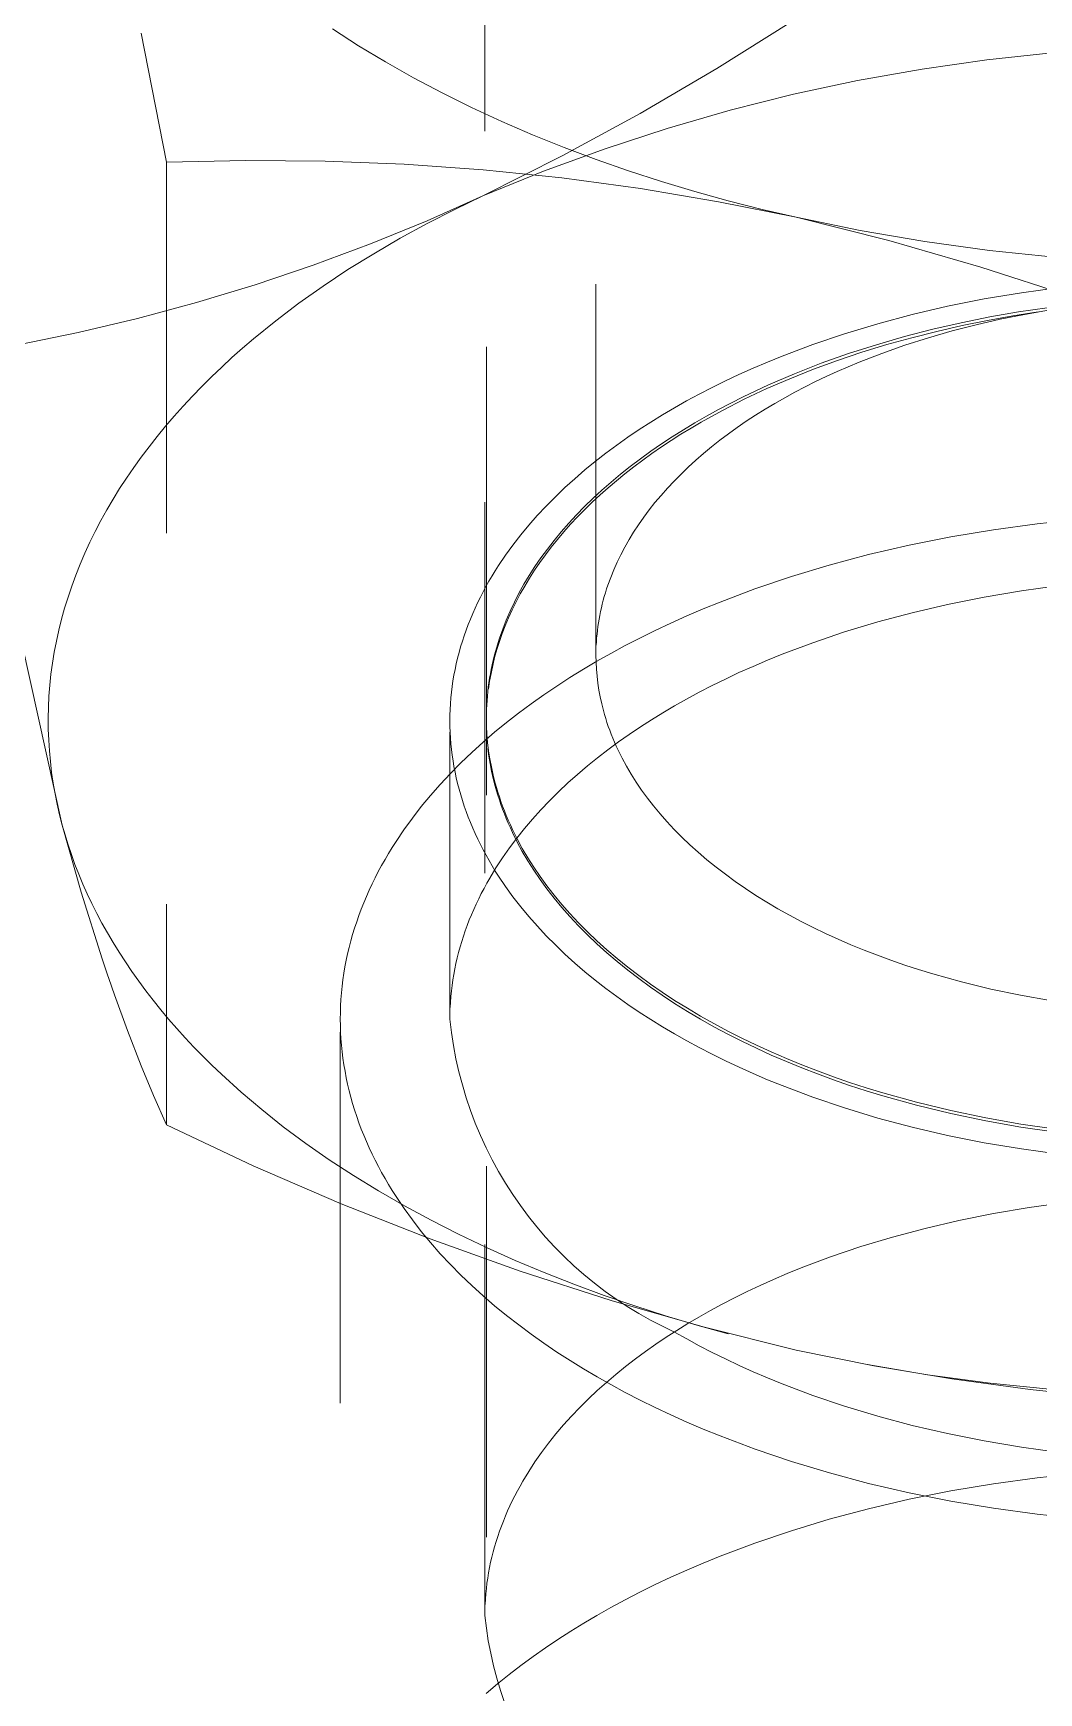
# Model space of a CAD drawing. Header units: inches. Extents: x -13 to 609, y -6 to 131.
# Drawn here: x 154.1642 to 154.4353, y 57.9275 to 58.3748 of the extents above; entities that cross this region are included whole.
import ezdxf

# ---------------------------------------------------------------- set-up
doc = ezdxf.new("R2010")
doc.units = ezdxf.units.IN
doc.linetypes.add('HIDDEN', pattern=[1.905, 1.27, -0.635])
doc.layers.add('ZANO_R_przerywana', color=250, linetype='HIDDEN', lineweight=0)

msp = doc.modelspace()

# ---------------------------------------------------------------- linework, layer by layer
at = {"layer": 'ZANO_R_przerywana', "ltscale": 0.05}
for p, q in [((154.28597, 57.94835), (154.28597, 62.36694)), ((154.28638, 58.19026), (154.28638, 58.49264)), ((154.31591, 58.20715), (154.31591, 58.47609)), ((154.19333, 58.37479), (154.2002, 58.34)), ((154.25191, 58.37142), (154.24488, 58.37596)), ((154.36872, 58.37797), (154.34846, 58.36524)), ((154.25918, 58.36703), (154.25191, 58.37142)), ((154.26669, 58.36278), (154.25918, 58.36703)), ((154.40381, 58.36512), (154.42127, 58.36762)), ((154.42127, 58.36762), (154.43881, 58.36951)), ((154.27443, 58.35869), (154.26669, 58.36278)), ((154.34846, 58.36524), (154.32781, 58.35316)), ((154.36919, 58.35831), (154.38644, 58.36201)), ((154.38644, 58.36201), (154.40381, 58.36512)), ((154.28237, 58.35476), (154.27443, 58.35869)), ((154.35208, 58.35401), (154.36919, 58.35831)), ((154.29051, 58.351), (154.28237, 58.35476)), ((154.32781, 58.35316), (154.3068, 58.34173)), ((154.33513, 58.34912), (154.35208, 58.35401)), ((154.29883, 58.34741), (154.29051, 58.351)), ((154.31836, 58.34364), (154.33513, 58.34912)), ((154.30731, 58.344), (154.29883, 58.34741)), ((154.30179, 58.33759), (154.31836, 58.34364)), ((154.31594, 58.34076), (154.30731, 58.344)), ((154.22154, 58.3405), (154.2002, 58.34)), ((154.2002, 58.34), (154.2002, 58.08056)), ((154.24289, 58.34033), (154.22154, 58.3405)), ((154.26421, 58.33949), (154.24289, 58.34033)), ((154.2855, 58.33797), (154.26421, 58.33949)), ((154.3068, 58.34173), (154.28544, 58.33096)), ((154.32469, 58.3377), (154.31594, 58.34076)), ((154.28544, 58.33096), (154.30179, 58.33759)), ((154.30673, 58.33577), (154.2855, 58.33797)), ((154.32788, 58.33291), (154.30673, 58.33577)), ((154.33356, 58.33483), (154.32469, 58.3377)), ((154.34253, 58.33214), (154.33356, 58.33483)), ((154.28544, 58.33096), (154.27038, 58.32425)), ((154.28544, 58.33096), (154.27785, 58.32731)), ((154.34893, 58.32937), (154.32788, 58.33291)), ((154.35158, 58.32964), (154.34253, 58.33214)), ((154.27785, 58.32731), (154.2704, 58.32349)), ((154.36986, 58.32518), (154.34893, 58.32937)), ((154.36069, 58.32731), (154.35158, 58.32964)), ((154.36986, 58.32518), (154.36069, 58.32731)), ((154.27038, 58.32425), (154.25512, 58.31801)), ((154.2704, 58.32349), (154.26311, 58.31951)), ((154.38713, 58.32159), (154.36986, 58.32518)), ((154.39487, 58.31887), (154.36986, 58.32518)), ((154.40452, 58.31861), (154.38713, 58.32159)), ((154.25512, 58.31801), (154.23968, 58.31225)), ((154.26311, 58.31951), (154.256, 58.31536)), ((154.41967, 58.31176), (154.39487, 58.31887)), ((154.422, 58.31623), (154.40452, 58.31861)), ((154.23968, 58.31225), (154.22406, 58.30697)), ((154.256, 58.31536), (154.24907, 58.31106)), ((154.43955, 58.31446), (154.422, 58.31623)), ((154.24907, 58.31106), (154.24235, 58.30661)), ((154.44423, 58.30385), (154.41967, 58.31176)), ((154.22406, 58.30697), (154.20828, 58.30218)), ((154.24235, 58.30661), (154.23585, 58.302)), ((154.42052, 58.30316), (154.43059, 58.30485)), ((154.43059, 58.30485), (154.44087, 58.30625)), ((154.20828, 58.30218), (154.19237, 58.29789)), ((154.23585, 58.302), (154.22959, 58.29725)), ((154.39186, 58.29649), (154.40113, 58.29896)), ((154.40113, 58.29896), (154.41069, 58.30119)), ((154.41069, 58.30119), (154.42052, 58.30316)), ((154.42211, 58.2983), (154.42982, 58.29965)), ((154.4249, 58.29769), (154.43142, 58.299)), ((154.43515, 58.29966), (154.42832, 58.29859)), ((154.42982, 58.29965), (154.43752, 58.30081)), ((154.43142, 58.299), (154.43794, 58.30014)), ((154.19237, 58.29789), (154.17633, 58.29409)), ((154.22959, 58.29725), (154.22357, 58.29237)), ((154.38292, 58.29379), (154.39186, 58.29649)), ((154.39906, 58.293), (154.40671, 58.29498)), ((154.40781, 58.29443), (154.40102, 58.29271)), ((154.40553, 58.2927), (154.41193, 58.29454)), ((154.40671, 58.29498), (154.4144, 58.29674)), ((154.41463, 58.29598), (154.40781, 58.29443)), ((154.41193, 58.29454), (154.4184, 58.2962)), ((154.4144, 58.29674), (154.42211, 58.2983)), ((154.42148, 58.29736), (154.41463, 58.29598)), ((154.4184, 58.2962), (154.4249, 58.29769)), ((154.42832, 58.29859), (154.42148, 58.29736)), ((154.17633, 58.29409), (154.16017, 58.29079)), ((154.22066, 58.28987), (154.21781, 58.28735)), ((154.22357, 58.29237), (154.22066, 58.28987)), ((154.3661, 58.28777), (154.37433, 58.29088)), ((154.37433, 58.29088), (154.38292, 58.29379)), ((154.38401, 58.28842), (154.39149, 58.29082)), ((154.39428, 58.29084), (154.38761, 58.28879)), ((154.39149, 58.29082), (154.39906, 58.293)), ((154.39298, 58.28849), (154.3992, 58.29069)), ((154.40102, 58.29271), (154.39428, 58.29084)), ((154.3992, 58.29069), (154.40553, 58.2927)), ((154.17207, 58.16131), (154.14393, 58.288)), ((154.21781, 58.28735), (154.21504, 58.28479)), ((154.35825, 58.2845), (154.36213, 58.28615)), ((154.36213, 58.28615), (154.3661, 58.28777)), ((154.36945, 58.28301), (154.37666, 58.28582)), ((154.38103, 58.28658), (154.37455, 58.28421)), ((154.37666, 58.28582), (154.38401, 58.28842)), ((154.38092, 58.28359), (154.38688, 58.28613)), ((154.38761, 58.28879), (154.38103, 58.28658)), ((154.38688, 58.28613), (154.39298, 58.28849)), ((154.21233, 58.28221), (154.20969, 58.27959)), ((154.21504, 58.28479), (154.21233, 58.28221)), ((154.34721, 58.2793), (154.35079, 58.28107)), ((154.35079, 58.28107), (154.35447, 58.2828)), ((154.35447, 58.2828), (154.35825, 58.2845)), ((154.36819, 58.28167), (154.36197, 58.27898)), ((154.36242, 58.27999), (154.36945, 58.28301)), ((154.37455, 58.28421), (154.36819, 58.28167)), ((154.3723, 58.27947), (154.37513, 58.28088)), ((154.37513, 58.28088), (154.378, 58.28225)), ((154.378, 58.28225), (154.38092, 58.28359)), ((154.20713, 58.27695), (154.20464, 58.27428)), ((154.20969, 58.27959), (154.20713, 58.27695)), ((154.34035, 58.27568), (154.34373, 58.2775)), ((154.34373, 58.2775), (154.34721, 58.2793)), ((154.35224, 58.2751), (154.35558, 58.27678)), ((154.35558, 58.27678), (154.35897, 58.27841)), ((154.36197, 58.27898), (154.3559, 58.27612)), ((154.35897, 58.27841), (154.36242, 58.27999)), ((154.36412, 58.27499), (154.36679, 58.27652)), ((154.36679, 58.27652), (154.36952, 58.27801)), ((154.36952, 58.27801), (154.3723, 58.27947)), ((154.20464, 58.27428), (154.20223, 58.27158)), ((154.3307, 58.26998), (154.33386, 58.27193)), ((154.33386, 58.27193), (154.33707, 58.27383)), ((154.33707, 58.27383), (154.34035, 58.27568)), ((154.35001, 58.27312), (154.34431, 58.26997)), ((154.34574, 58.2716), (154.34896, 58.27337)), ((154.34896, 58.27337), (154.35224, 58.2751)), ((154.3559, 58.27612), (154.35001, 58.27312)), ((154.35894, 58.27182), (154.3615, 58.27342)), ((154.3615, 58.27342), (154.36412, 58.27499)), ((154.19989, 58.26886), (154.19763, 58.26611)), ((154.20223, 58.27158), (154.19989, 58.26886)), ((154.32453, 58.2659), (154.32759, 58.26797)), ((154.32759, 58.26797), (154.3307, 58.26998)), ((154.33649, 58.26602), (154.3395, 58.26792)), ((154.34154, 58.26834), (154.33882, 58.26668)), ((154.3395, 58.26792), (154.34259, 58.26978)), ((154.34431, 58.26997), (154.34154, 58.26834)), ((154.34259, 58.26978), (154.34574, 58.2716)), ((154.35163, 58.2668), (154.354, 58.26851)), ((154.354, 58.26851), (154.35644, 58.27018)), ((154.35644, 58.27018), (154.35894, 58.27182)), ((154.19545, 58.26334), (154.19335, 58.26055)), ((154.19763, 58.26611), (154.19545, 58.26334)), ((154.31859, 58.26159), (154.32153, 58.26378)), ((154.32153, 58.26378), (154.32453, 58.2659)), ((154.33067, 58.26209), (154.33354, 58.26407)), ((154.33355, 58.26326), (154.331, 58.2615)), ((154.33354, 58.26407), (154.33649, 58.26602)), ((154.33615, 58.26499), (154.33355, 58.26326)), ((154.33882, 58.26668), (154.33615, 58.26499)), ((154.34491, 58.26151), (154.34708, 58.2633)), ((154.34708, 58.2633), (154.34932, 58.26507)), ((154.34932, 58.26507), (154.35163, 58.2668)), ((154.19335, 58.26055), (154.19132, 58.25774)), ((154.31292, 58.25706), (154.31572, 58.25936)), ((154.31572, 58.25936), (154.31859, 58.26159)), ((154.32517, 58.258), (154.32788, 58.26006)), ((154.32851, 58.25971), (154.32608, 58.25789)), ((154.32788, 58.26006), (154.33067, 58.26209)), ((154.331, 58.2615), (154.32851, 58.25971)), ((154.3408, 58.25784), (154.34282, 58.25969)), ((154.34282, 58.25969), (154.34491, 58.26151)), ((154.18938, 58.2549), (154.18753, 58.25205)), ((154.19132, 58.25774), (154.18938, 58.2549)), ((154.30754, 58.25231), (154.31019, 58.25471)), ((154.31019, 58.25471), (154.31292, 58.25706)), ((154.32142, 58.25417), (154.31919, 58.25227)), ((154.31999, 58.25378), (154.32254, 58.25591)), ((154.32372, 58.25605), (154.32142, 58.25417)), ((154.32254, 58.25591), (154.32517, 58.258)), ((154.32608, 58.25789), (154.32372, 58.25605)), ((154.33518, 58.25215), (154.33697, 58.25407)), ((154.33697, 58.25407), (154.33885, 58.25597)), ((154.33885, 58.25597), (154.3408, 58.25784)), ((154.18753, 58.25205), (154.18575, 58.24919)), ((154.3025, 58.24735), (154.30498, 58.24986)), ((154.30498, 58.24986), (154.30754, 58.25231)), ((154.31703, 58.25035), (154.31493, 58.2484)), ((154.31515, 58.24943), (154.31753, 58.25162)), ((154.31919, 58.25227), (154.31703, 58.25035)), ((154.31753, 58.25162), (154.31999, 58.25378)), ((154.33182, 58.24827), (154.33346, 58.25022)), ((154.33346, 58.25022), (154.33518, 58.25215)), ((154.18406, 58.2463), (154.18246, 58.24341)), ((154.18575, 58.24919), (154.18406, 58.2463)), ((154.30011, 58.24479), (154.3025, 58.24735)), ((154.31067, 58.24496), (154.31287, 58.2472)), ((154.31291, 58.24643), (154.31096, 58.24444)), ((154.31287, 58.2472), (154.31515, 58.24943)), ((154.31493, 58.2484), (154.31291, 58.24643)), ((154.32879, 58.24431), (154.33026, 58.2463)), ((154.33026, 58.2463), (154.33182, 58.24827)), ((154.18246, 58.24341), (154.18094, 58.24049)), ((154.29563, 58.23954), (154.29782, 58.24219)), ((154.29782, 58.24219), (154.30011, 58.24479)), ((154.30656, 58.24039), (154.30857, 58.24269)), ((154.30908, 58.24243), (154.30727, 58.2404)), ((154.30857, 58.24269), (154.31067, 58.24496)), ((154.31096, 58.24444), (154.30908, 58.24243)), ((154.32607, 58.2403), (154.32739, 58.24231)), ((154.32739, 58.24231), (154.32879, 58.24431)), ((154.41156, 58.23904), (154.42307, 58.24097)), ((154.42307, 58.24097), (154.43482, 58.24257)), ((154.43482, 58.24257), (154.44675, 58.24383)), ((154.1795, 58.23757), (154.17815, 58.23464)), ((154.18094, 58.24049), (154.1795, 58.23757)), ((154.29155, 58.2341), (154.29354, 58.23684)), ((154.29354, 58.23684), (154.29563, 58.23954)), ((154.30388, 58.23629), (154.30229, 58.23421)), ((154.30283, 58.23574), (154.30465, 58.23808)), ((154.30554, 58.23835), (154.30388, 58.23629)), ((154.30465, 58.23808), (154.30656, 58.24039)), ((154.30727, 58.2404), (154.30554, 58.23835)), ((154.32261, 58.23422), (154.32368, 58.23625)), ((154.32368, 58.23625), (154.32484, 58.23828)), ((154.32484, 58.23828), (154.32607, 58.2403)), ((154.3894, 58.23424), (154.40033, 58.23679)), ((154.40033, 58.23679), (154.41156, 58.23904)), ((154.17689, 58.23169), (154.17571, 58.22874)), ((154.17815, 58.23464), (154.17689, 58.23169)), ((154.28968, 58.23132), (154.29155, 58.2341)), ((154.30079, 58.23212), (154.29935, 58.23002)), ((154.29947, 58.23102), (154.3011, 58.23339)), ((154.30229, 58.23421), (154.30079, 58.23212)), ((154.3011, 58.23339), (154.30283, 58.23574)), ((154.32071, 58.23013), (154.32162, 58.23218)), ((154.32162, 58.23218), (154.32261, 58.23422)), ((154.37881, 58.23142), (154.3894, 58.23424)), ((154.17571, 58.22874), (154.17462, 58.22578)), ((154.28708, 58.22707), (154.28792, 58.2285)), ((154.28792, 58.2285), (154.28878, 58.22991)), ((154.28878, 58.22991), (154.28968, 58.23132)), ((154.29651, 58.22625), (154.29794, 58.22864)), ((154.298, 58.22791), (154.29672, 58.22579)), ((154.29794, 58.22864), (154.29947, 58.23102)), ((154.29935, 58.23002), (154.298, 58.22791)), ((154.31914, 58.22604), (154.31989, 58.22809)), ((154.31989, 58.22809), (154.32071, 58.23013)), ((154.35877, 58.225), (154.3686, 58.22833)), ((154.3686, 58.22833), (154.37881, 58.23142)), ((154.17362, 58.22281), (154.1727, 58.21984)), ((154.17462, 58.22578), (154.17362, 58.22281)), ((154.28403, 58.22129), (154.28475, 58.22275)), ((154.28475, 58.22275), (154.2855, 58.2242)), ((154.2855, 58.2242), (154.28627, 58.22564)), ((154.28627, 58.22564), (154.28708, 58.22707)), ((154.29393, 58.22144), (154.29517, 58.22384)), ((154.29551, 58.22366), (154.29438, 58.22152)), ((154.29517, 58.22384), (154.29651, 58.22625)), ((154.29672, 58.22579), (154.29551, 58.22366)), ((154.31788, 58.22195), (154.31817, 58.22297)), ((154.31817, 58.22297), (154.31847, 58.22399)), ((154.31847, 58.22399), (154.3188, 58.22501)), ((154.3188, 58.22501), (154.31914, 58.22604)), ((154.34937, 58.22145), (154.35877, 58.225)), ((154.42052, 58.22279), (154.41069, 58.22083)), ((154.43059, 58.22448), (154.42052, 58.22279)), ((154.44087, 58.22589), (154.43059, 58.22448)), ((154.1727, 58.21984), (154.17187, 58.21687)), ((154.28207, 58.21687), (154.28269, 58.21835)), ((154.28269, 58.21835), (154.28335, 58.21983)), ((154.28335, 58.21983), (154.28403, 58.22129)), ((154.29174, 58.2166), (154.29279, 58.21902)), ((154.29333, 58.21938), (154.29236, 58.21724)), ((154.29279, 58.21902), (154.29393, 58.22144)), ((154.29438, 58.22152), (154.29333, 58.21938)), ((154.31694, 58.21787), (154.31715, 58.21889)), ((154.31715, 58.21889), (154.31738, 58.21991)), ((154.31738, 58.21991), (154.31762, 58.22093)), ((154.31762, 58.22093), (154.31788, 58.22195)), ((154.3404, 58.21771), (154.34483, 58.21961)), ((154.34483, 58.21961), (154.34937, 58.22145)), ((154.40113, 58.2186), (154.39186, 58.21613)), ((154.41069, 58.22083), (154.40113, 58.2186)), ((154.17113, 58.21389), (154.17047, 58.21092)), ((154.17187, 58.21687), (154.17113, 58.21389)), ((154.2804, 58.2124), (154.28092, 58.21389)), ((154.28092, 58.21389), (154.28148, 58.21539)), ((154.28148, 58.21539), (154.28207, 58.21687)), ((154.28993, 58.21176), (154.29079, 58.21418)), ((154.29146, 58.21509), (154.29063, 58.21295)), ((154.29079, 58.21418), (154.29174, 58.2166)), ((154.29236, 58.21724), (154.29146, 58.21509)), ((154.3162, 58.21282), (154.31631, 58.21382)), ((154.31631, 58.21382), (154.31644, 58.21483)), ((154.31644, 58.21483), (154.31659, 58.21585)), ((154.31659, 58.21585), (154.31676, 58.21686)), ((154.31676, 58.21686), (154.31694, 58.21787)), ((154.32778, 58.21177), (154.33187, 58.21379)), ((154.33187, 58.21379), (154.33608, 58.21577)), ((154.33608, 58.21577), (154.3404, 58.21771)), ((154.39186, 58.21613), (154.38292, 58.21342)), ((154.17047, 58.21092), (154.1699, 58.20794)), ((154.27902, 58.20787), (154.27944, 58.20938)), ((154.27944, 58.20938), (154.2799, 58.21089)), ((154.2799, 58.21089), (154.2804, 58.2124)), ((154.28883, 58.20813), (154.28917, 58.20934)), ((154.28917, 58.20934), (154.28954, 58.21055)), ((154.28989, 58.2108), (154.28921, 58.20865)), ((154.28954, 58.21055), (154.28993, 58.21176)), ((154.29063, 58.21295), (154.28989, 58.2108)), ((154.31597, 58.20981), (154.31603, 58.21081)), ((154.31603, 58.21081), (154.3161, 58.21181)), ((154.3161, 58.21181), (154.3162, 58.21282)), ((154.31994, 58.20763), (154.3238, 58.20972)), ((154.3238, 58.20972), (154.32778, 58.21177)), ((154.37433, 58.21051), (154.3661, 58.20741)), ((154.38292, 58.21342), (154.37433, 58.21051)), ((154.16942, 58.20496), (154.16902, 58.20199)), ((154.1699, 58.20794), (154.16942, 58.20496)), ((154.27794, 58.2033), (154.27826, 58.20482)), ((154.27826, 58.20482), (154.27862, 58.20635)), ((154.27862, 58.20635), (154.27902, 58.20787)), ((154.28793, 58.20451), (154.28821, 58.20572)), ((154.28861, 58.20651), (154.28809, 58.20437)), ((154.28821, 58.20572), (154.28851, 58.20692)), ((154.28851, 58.20692), (154.28883, 58.20813)), ((154.28921, 58.20865), (154.28861, 58.20651)), ((154.31252, 58.20335), (154.31619, 58.20552)), ((154.31594, 58.20526), (154.31591, 58.20715)), ((154.31604, 58.20337), (154.31594, 58.20526)), ((154.31619, 58.20552), (154.31994, 58.20763)), ((154.36213, 58.20579), (154.35825, 58.20413)), ((154.3661, 58.20741), (154.36213, 58.20579)), ((154.16902, 58.20199), (154.16871, 58.19902)), ((154.27738, 58.20023), (154.27764, 58.20177)), ((154.27764, 58.20177), (154.27794, 58.2033)), ((154.28706, 58.19971), (154.28725, 58.20091)), ((154.28763, 58.20223), (154.28725, 58.20011)), ((154.28725, 58.20091), (154.28745, 58.20211)), ((154.28745, 58.20211), (154.28768, 58.20331)), ((154.28809, 58.20437), (154.28763, 58.20223)), ((154.28768, 58.20331), (154.28793, 58.20451)), ((154.30535, 58.19882), (154.30891, 58.20112)), ((154.30891, 58.20112), (154.31252, 58.20335)), ((154.3162, 58.20148), (154.31604, 58.20337)), ((154.31642, 58.1996), (154.3162, 58.20148)), ((154.35079, 58.2007), (154.34721, 58.19894)), ((154.35447, 58.20244), (154.35079, 58.2007)), ((154.35825, 58.20413), (154.35447, 58.20244)), ((154.16848, 58.19606), (154.16833, 58.1931)), ((154.16871, 58.19902), (154.16848, 58.19606)), ((154.27682, 58.19562), (154.27697, 58.19716)), ((154.27697, 58.19716), (154.27716, 58.1987)), ((154.27716, 58.1987), (154.27738, 58.20023)), ((154.28655, 58.19495), (154.28664, 58.19613)), ((154.28664, 58.19613), (154.28676, 58.19732)), ((154.28676, 58.19732), (154.2869, 58.19852)), ((154.2869, 58.19852), (154.28706, 58.19971)), ((154.28725, 58.20011), (154.28694, 58.19798)), ((154.29843, 58.19403), (154.30186, 58.19646)), ((154.30186, 58.19646), (154.30535, 58.19882)), ((154.3167, 58.19773), (154.31642, 58.1996)), ((154.31705, 58.19588), (154.3167, 58.19773)), ((154.31746, 58.19403), (154.31705, 58.19588)), ((154.34373, 58.19714), (154.34035, 58.19531)), ((154.34721, 58.19894), (154.34373, 58.19714)), ((154.16833, 58.1931), (154.16827, 58.19015)), ((154.27656, 58.19099), (154.27661, 58.19253)), ((154.27661, 58.19253), (154.27669, 58.19407)), ((154.27669, 58.19407), (154.27682, 58.19562)), ((154.28642, 58.19259), (154.28648, 58.19377)), ((154.28648, 58.19377), (154.28655, 58.19495)), ((154.29179, 58.18898), (154.29507, 58.19154)), ((154.29507, 58.19154), (154.29843, 58.19403)), ((154.31792, 58.1922), (154.31746, 58.19403)), ((154.31792, 58.1922), (154.31822, 58.19114)), ((154.33396, 58.19163), (154.3309, 58.18974)), ((154.33707, 58.19346), (154.33396, 58.19163)), ((154.34035, 58.19531), (154.33707, 58.19346)), ((154.16827, 58.19015), (154.1683, 58.18721)), ((154.1683, 58.18721), (154.1684, 58.18428)), ((154.27654, 58.18944), (154.27656, 58.19099)), ((154.27656, 58.1879), (154.27654, 58.18944)), ((154.27661, 58.18635), (154.27656, 58.1879)), ((154.28642, 58.18804), (154.28638, 58.19026)), ((154.28638, 53.76943), (154.28638, 58.18726)), ((154.28653, 58.18582), (154.28642, 58.18804)), ((154.28859, 58.18636), (154.29179, 58.18898)), ((154.31822, 58.19114), (154.31854, 58.19008)), ((154.31854, 58.19008), (154.31888, 58.18902)), ((154.31888, 58.18902), (154.31924, 58.18796)), ((154.31924, 58.18796), (154.31963, 58.18689)), ((154.31963, 58.18689), (154.32004, 58.18582)), ((154.32788, 58.1878), (154.32491, 58.1858)), ((154.3309, 58.18974), (154.32788, 58.1878)), ((154.1684, 58.18428), (154.16858, 58.18136)), ((154.27654, 58.10908), (154.27654, 58.18635)), ((154.2767, 58.18481), (154.27661, 58.18635)), ((154.27682, 58.18327), (154.2767, 58.18481)), ((154.27697, 58.18173), (154.27682, 58.18327)), ((154.28244, 58.18093), (154.28547, 58.18367)), ((154.28547, 58.18367), (154.28859, 58.18636)), ((154.28672, 58.1836), (154.28653, 58.18582)), ((154.28698, 58.18139), (154.28672, 58.1836)), ((154.32199, 58.18375), (154.31914, 58.18164)), ((154.32004, 58.18582), (154.32047, 58.18475)), ((154.32047, 58.18475), (154.32092, 58.18368)), ((154.32092, 58.18368), (154.3214, 58.18261)), ((154.3214, 58.18261), (154.3219, 58.18154)), ((154.32491, 58.1858), (154.32199, 58.18375)), ((154.16858, 58.18136), (154.16885, 58.17845)), ((154.16885, 58.17845), (154.16919, 58.17556)), ((154.27668, 58.17526), (154.27951, 58.17812)), ((154.27716, 58.18019), (154.27697, 58.18173)), ((154.27739, 58.17865), (154.27716, 58.18019)), ((154.27765, 58.17712), (154.27739, 58.17865)), ((154.27951, 58.17812), (154.28244, 58.18093)), ((154.2868, 58.18202), (154.28707, 58.17997)), ((154.28732, 58.17919), (154.28698, 58.18139)), ((154.28707, 58.17997), (154.2874, 58.17792)), ((154.28772, 58.17701), (154.28732, 58.17919)), ((154.31634, 58.17949), (154.31361, 58.17728)), ((154.31914, 58.18164), (154.31634, 58.17949)), ((154.3219, 58.18154), (154.32297, 58.17938)), ((154.32297, 58.17938), (154.32413, 58.17723)), ((154.16919, 58.17556), (154.16961, 58.17268)), ((154.27395, 58.17233), (154.27668, 58.17526)), ((154.27794, 58.17559), (154.27765, 58.17712)), ((154.27826, 58.17406), (154.27794, 58.17559)), ((154.27863, 58.17254), (154.27826, 58.17406)), ((154.2874, 58.17792), (154.28779, 58.17589)), ((154.2882, 58.17483), (154.28772, 58.17701)), ((154.28779, 58.17589), (154.28824, 58.17387)), ((154.28875, 58.17268), (154.2882, 58.17483)), ((154.28824, 58.17387), (154.28875, 58.17186)), ((154.31095, 58.17502), (154.30836, 58.1727)), ((154.31361, 58.17728), (154.31095, 58.17502)), ((154.32413, 58.17723), (154.3254, 58.17508)), ((154.3254, 58.17508), (154.32676, 58.17293)), ((154.16961, 58.17268), (154.17011, 58.16981)), ((154.17011, 58.16981), (154.17069, 58.16696)), ((154.26883, 58.16633), (154.27133, 58.16936)), ((154.27133, 58.16936), (154.27395, 58.17233)), ((154.27902, 58.17102), (154.27863, 58.17254)), ((154.27945, 58.1695), (154.27902, 58.17102)), ((154.27991, 58.16799), (154.27945, 58.1695)), ((154.28875, 58.17268), (154.2891, 58.17144)), ((154.28875, 58.17186), (154.2891, 58.17062)), ((154.2891, 58.17144), (154.28948, 58.17019)), ((154.2891, 58.17062), (154.28948, 58.16937)), ((154.28948, 58.17019), (154.28988, 58.16894)), ((154.28948, 58.16937), (154.28988, 58.16812)), ((154.30585, 58.17034), (154.30342, 58.16793)), ((154.30836, 58.1727), (154.30585, 58.17034)), ((154.32676, 58.17293), (154.32821, 58.17078)), ((154.32821, 58.17078), (154.32977, 58.16864)), ((154.17069, 58.16696), (154.17134, 58.16412)), ((154.26644, 58.16325), (154.26883, 58.16633)), ((154.2804, 58.16649), (154.27991, 58.16799)), ((154.28093, 58.16499), (154.2804, 58.16649)), ((154.28149, 58.1635), (154.28093, 58.16499)), ((154.28988, 58.16894), (154.2903, 58.16769)), ((154.28988, 58.16812), (154.2903, 58.16687)), ((154.2903, 58.16769), (154.29076, 58.16644)), ((154.2903, 58.16687), (154.29076, 58.16562)), ((154.29076, 58.16644), (154.29124, 58.16518)), ((154.29076, 58.16562), (154.29124, 58.16436)), ((154.29124, 58.16518), (154.29174, 58.16392)), ((154.30107, 58.16547), (154.29881, 58.16297)), ((154.30342, 58.16793), (154.30107, 58.16547)), ((154.32977, 58.16864), (154.33143, 58.16651)), ((154.33143, 58.16651), (154.33319, 58.16439)), ((154.17134, 58.16412), (154.17207, 58.16131)), ((154.17207, 58.16131), (154.17281, 58.15868)), ((154.17719, 58.14324), (154.17207, 58.16131)), ((154.26203, 58.15694), (154.26417, 58.16011)), ((154.26417, 58.16011), (154.26644, 58.16325)), ((154.28208, 58.16201), (154.28149, 58.1635)), ((154.2827, 58.16053), (154.28208, 58.16201)), ((154.28335, 58.15906), (154.2827, 58.16053)), ((154.29124, 58.16436), (154.29174, 58.1631)), ((154.29174, 58.16392), (154.29228, 58.16266)), ((154.29174, 58.1631), (154.29228, 58.16184)), ((154.29228, 58.16266), (154.29284, 58.1614)), ((154.29228, 58.16184), (154.29284, 58.16058)), ((154.29284, 58.1614), (154.29343, 58.16013)), ((154.29284, 58.16058), (154.29343, 58.15932)), ((154.29343, 58.16013), (154.29469, 58.1576)), ((154.29664, 58.16042), (154.29457, 58.15783)), ((154.29881, 58.16297), (154.29664, 58.16042)), ((154.33319, 58.16439), (154.33505, 58.16228)), ((154.33505, 58.16228), (154.337, 58.16019)), ((154.337, 58.16019), (154.33906, 58.15812)), ((154.17281, 58.15868), (154.17363, 58.15604)), ((154.17363, 58.15604), (154.17452, 58.1534)), ((154.26101, 58.15533), (154.26203, 58.15694)), ((154.28404, 58.15759), (154.28335, 58.15906)), ((154.28476, 58.15613), (154.28404, 58.15759)), ((154.2855, 58.15468), (154.28476, 58.15613)), ((154.29457, 58.15783), (154.29259, 58.1552)), ((154.29343, 58.15932), (154.29469, 58.15679)), ((154.29469, 58.1576), (154.29606, 58.15507)), ((154.29469, 58.15679), (154.29606, 58.15426)), ((154.33906, 58.15812), (154.34122, 58.15606)), ((154.34122, 58.15606), (154.34348, 58.15403)), ((154.17452, 58.1534), (154.17548, 58.15076)), ((154.25814, 58.15045), (154.25906, 58.15209)), ((154.25906, 58.15209), (154.26002, 58.15371)), ((154.26002, 58.15371), (154.26101, 58.15533)), ((154.28628, 58.15324), (154.2855, 58.15468)), ((154.28709, 58.15181), (154.28628, 58.15324)), ((154.28793, 58.15039), (154.28709, 58.15181)), ((154.29072, 58.15252), (154.28895, 58.14981)), ((154.29259, 58.1552), (154.29072, 58.15252)), ((154.29606, 58.15507), (154.29754, 58.15254)), ((154.29606, 58.15426), (154.29754, 58.15172)), ((154.29754, 58.15254), (154.29914, 58.15001)), ((154.29754, 58.15172), (154.29914, 58.14919)), ((154.34348, 58.15403), (154.34583, 58.15202)), ((154.34583, 58.15202), (154.34828, 58.15003)), ((154.17548, 58.15076), (154.17652, 58.14812)), ((154.17652, 58.14812), (154.17762, 58.14547)), ((154.25558, 58.14548), (154.2564, 58.14714)), ((154.2564, 58.14714), (154.25725, 58.1488)), ((154.25725, 58.1488), (154.25814, 58.15045)), ((154.28729, 58.14707), (154.2865, 58.14568)), ((154.28895, 58.14981), (154.28729, 58.14707)), ((154.28879, 58.14897), (154.28793, 58.15039)), ((154.28969, 58.14757), (154.28879, 58.14897)), ((154.29156, 58.14479), (154.28969, 58.14757)), ((154.29914, 58.15001), (154.30086, 58.14749)), ((154.29914, 58.14919), (154.30086, 58.14667)), ((154.30086, 58.14749), (154.30269, 58.14497)), ((154.30086, 58.14667), (154.30269, 58.14415)), ((154.34828, 58.15003), (154.35083, 58.14808)), ((154.35083, 58.14808), (154.35348, 58.14615)), ((154.1828, 58.12531), (154.17719, 58.14324)), ((154.17762, 58.14547), (154.1788, 58.14283)), ((154.1788, 58.14283), (154.18005, 58.14019)), ((154.25405, 58.14212), (154.25479, 58.1438)), ((154.25479, 58.1438), (154.25558, 58.14548)), ((154.285, 58.14289), (154.2843, 58.14148)), ((154.28574, 58.14429), (154.285, 58.14289)), ((154.2865, 58.14568), (154.28574, 58.14429)), ((154.29355, 58.14205), (154.29156, 58.14479)), ((154.30269, 58.14497), (154.30464, 58.14246)), ((154.30269, 58.14415), (154.30464, 58.14164)), ((154.30464, 58.14246), (154.30671, 58.13997)), ((154.35348, 58.14615), (154.35621, 58.14426)), ((154.35621, 58.14426), (154.35904, 58.14241)), ((154.35904, 58.14241), (154.36196, 58.14059)), ((154.18005, 58.14019), (154.18137, 58.13756)), ((154.25202, 58.13702), (154.25266, 58.13873)), ((154.25266, 58.13873), (154.25333, 58.14043)), ((154.25333, 58.14043), (154.25405, 58.14212)), ((154.28298, 58.13864), (154.28236, 58.1372)), ((154.28362, 58.14006), (154.28298, 58.13864)), ((154.2843, 58.14148), (154.28362, 58.14006)), ((154.29564, 58.13935), (154.29355, 58.14205)), ((154.29783, 58.1367), (154.29564, 58.13935)), ((154.30464, 58.14164), (154.30671, 58.13915)), ((154.30671, 58.13997), (154.3089, 58.13749)), ((154.30671, 58.13915), (154.3089, 58.13667)), ((154.36196, 58.14059), (154.36496, 58.13881)), ((154.36496, 58.13881), (154.36805, 58.13708)), ((154.18137, 58.13756), (154.18276, 58.13493)), ((154.18276, 58.13493), (154.18423, 58.1323)), ((154.25033, 58.13187), (154.25086, 58.13359)), ((154.25086, 58.13359), (154.25142, 58.13531)), ((154.25142, 58.13531), (154.25202, 58.13702)), ((154.28122, 58.13432), (154.28069, 58.13288)), ((154.28177, 58.13577), (154.28122, 58.13432)), ((154.28236, 58.1372), (154.28177, 58.13577)), ((154.30012, 58.13409), (154.29783, 58.1367)), ((154.30251, 58.13154), (154.30012, 58.13409)), ((154.3089, 58.13749), (154.3112, 58.13502)), ((154.3089, 58.13667), (154.3112, 58.13421)), ((154.3112, 58.13502), (154.31362, 58.13258)), ((154.3112, 58.13421), (154.31362, 58.13177)), ((154.36805, 58.13708), (154.37122, 58.13538)), ((154.37122, 58.13538), (154.37446, 58.13374)), ((154.37446, 58.13374), (154.37779, 58.13214)), ((154.18423, 58.1323), (154.18577, 58.12968)), ((154.18577, 58.12968), (154.18738, 58.12707)), ((154.24939, 58.1284), (154.24984, 58.13013)), ((154.24984, 58.13013), (154.25033, 58.13187)), ((154.27973, 58.12996), (154.27929, 58.1285)), ((154.28019, 58.13142), (154.27973, 58.12996)), ((154.28069, 58.13288), (154.28019, 58.13142)), ((154.30499, 58.12903), (154.30251, 58.13154)), ((154.30755, 58.12657), (154.30499, 58.12903)), ((154.31362, 58.13258), (154.31616, 58.13016)), ((154.31362, 58.13177), (154.31616, 58.12935)), ((154.31616, 58.13016), (154.31881, 58.12777)), ((154.31616, 58.12935), (154.31881, 58.12695)), ((154.37779, 58.13214), (154.38118, 58.13059)), ((154.38118, 58.13059), (154.38465, 58.12909)), ((154.38465, 58.12909), (154.38818, 58.12764)), ((154.18425, 58.12096), (154.18279, 58.1253)), ((154.18738, 58.12707), (154.18907, 58.12446)), ((154.18907, 58.12446), (154.19083, 58.12186)), ((154.24827, 58.12316), (154.24861, 58.12491)), ((154.24861, 58.12491), (154.24898, 58.12666)), ((154.24898, 58.12666), (154.24939, 58.1284)), ((154.27852, 58.12556), (154.27818, 58.12408)), ((154.27889, 58.12703), (154.27852, 58.12556)), ((154.27929, 58.1285), (154.27889, 58.12703)), ((154.3102, 58.12417), (154.30755, 58.12657)), ((154.31881, 58.12777), (154.32159, 58.12541)), ((154.31881, 58.12695), (154.32159, 58.12459)), ((154.32159, 58.12541), (154.32447, 58.12307)), ((154.32159, 58.12459), (154.32447, 58.12226)), ((154.38818, 58.12764), (154.39178, 58.12625)), ((154.39178, 58.12625), (154.39543, 58.12491)), ((154.39543, 58.12491), (154.39914, 58.12363)), ((154.18458, 58.12001), (154.18425, 58.12096)), ((154.18612, 58.11556), (154.18458, 58.12)), ((154.19083, 58.12186), (154.19267, 58.11928)), ((154.24772, 58.11965), (154.24798, 58.12141)), ((154.24798, 58.12141), (154.24827, 58.12316)), ((154.27759, 58.12111), (154.27735, 58.11963)), ((154.27787, 58.1226), (154.27759, 58.12111)), ((154.27818, 58.12408), (154.27787, 58.1226)), ((154.31293, 58.12182), (154.3102, 58.12417)), ((154.31573, 58.11953), (154.31293, 58.12182)), ((154.32447, 58.12307), (154.32747, 58.12077)), ((154.32447, 58.12226), (154.32747, 58.11996)), ((154.32747, 58.12077), (154.33058, 58.11851)), ((154.32747, 58.11996), (154.33058, 58.11769)), ((154.39914, 58.12363), (154.4029, 58.1224)), ((154.4029, 58.1224), (154.40671, 58.12124)), ((154.40671, 58.12124), (154.41445, 58.11908)), ((154.18961, 58.10596), (154.18612, 58.11556)), ((154.19267, 58.11928), (154.19457, 58.1167)), ((154.19457, 58.1167), (154.19655, 58.11414)), ((154.24719, 58.11437), (154.24733, 58.11613)), ((154.24733, 58.11613), (154.2475, 58.11789)), ((154.2475, 58.11789), (154.24772, 58.11965)), ((154.27695, 58.11665), (154.27681, 58.11516)), ((154.27713, 58.11814), (154.27695, 58.11665)), ((154.27735, 58.11963), (154.27713, 58.11814)), ((154.3186, 58.11729), (154.31573, 58.11953)), ((154.32154, 58.11511), (154.3186, 58.11729)), ((154.33058, 58.11851), (154.3338, 58.11628)), ((154.33058, 58.11769), (154.3338, 58.11547)), ((154.3338, 58.11628), (154.33712, 58.1141)), ((154.3338, 58.11547), (154.33712, 58.11329)), ((154.41445, 58.11908), (154.42232, 58.11717)), ((154.42232, 58.11717), (154.43031, 58.1155)), ((154.43031, 58.1155), (154.43836, 58.11408)), ((154.19655, 58.11414), (154.1986, 58.11159)), ((154.1986, 58.11159), (154.20073, 58.10905)), ((154.24701, 58.10908), (154.24703, 58.11084)), ((154.24703, 58.11084), (154.24709, 58.11261)), ((154.24709, 58.11261), (154.24719, 58.11437)), ((154.27669, 58.11366), (154.27661, 58.11217)), ((154.27681, 58.11516), (154.27669, 58.11366)), ((154.32454, 58.11298), (154.32154, 58.11511)), ((154.3276, 58.11092), (154.32454, 58.11298)), ((154.33072, 58.10891), (154.3276, 58.11092)), ((154.33712, 58.1141), (154.34055, 58.11196)), ((154.33712, 58.11329), (154.34055, 58.11115)), ((154.34055, 58.11196), (154.34409, 58.10987)), ((154.34055, 58.11115), (154.34409, 58.10906)), ((154.20073, 58.10905), (154.20292, 58.10653)), ((154.20292, 58.10653), (154.20519, 58.10402)), ((154.24703, 58.10731), (154.24701, 58.10908)), ((154.24709, 58.10555), (154.24703, 58.10731)), ((154.27654, 58.10908), (154.27696, 58.10548)), ((154.33388, 58.10696), (154.33072, 58.10891)), ((154.33709, 58.10506), (154.33388, 58.10696)), ((154.34409, 58.10987), (154.34772, 58.10783)), ((154.34409, 58.10906), (154.34772, 58.10701)), ((154.34772, 58.10783), (154.35145, 58.10584)), ((154.34772, 58.10701), (154.35145, 58.10502)), ((154.19333, 58.09644), (154.18961, 58.10596)), ((154.20519, 58.10402), (154.20753, 58.10153)), ((154.24701, 58.10555), (154.24701, 57.85191)), ((154.24719, 58.10378), (154.24709, 58.10555)), ((154.24733, 58.10202), (154.24719, 58.10378)), ((154.24751, 58.10026), (154.24733, 58.10202)), ((154.27696, 58.10548), (154.27752, 58.1019)), ((154.27752, 58.1019), (154.27819, 58.09834)), ((154.34037, 58.10321), (154.33709, 58.10506)), ((154.34375, 58.10138), (154.34037, 58.10321)), ((154.35145, 58.10584), (154.35527, 58.1039)), ((154.35145, 58.10502), (154.35527, 58.10309)), ((154.35527, 58.1039), (154.35918, 58.10202)), ((154.35527, 58.10309), (154.35918, 58.1012)), ((154.35918, 58.10202), (154.36318, 58.1002)), ((154.20753, 58.10153), (154.20994, 58.09906)), ((154.20994, 58.09906), (154.21241, 58.09661)), ((154.24772, 58.0985), (154.24751, 58.10026)), ((154.24798, 58.09674), (154.24772, 58.0985)), ((154.27819, 58.09834), (154.27899, 58.0948)), ((154.34723, 58.09959), (154.34375, 58.10138)), ((154.35081, 58.09782), (154.34723, 58.09959)), ((154.35449, 58.09609), (154.35081, 58.09782)), ((154.35918, 58.1012), (154.36318, 58.09938)), ((154.36318, 58.1002), (154.36725, 58.09843)), ((154.36318, 58.09938), (154.36725, 58.09762)), ((154.36725, 58.09843), (154.37141, 58.09673)), ((154.36725, 58.09762), (154.37141, 58.09591)), ((154.19667, 58.08846), (154.19333, 58.09644)), ((154.21241, 58.09661), (154.21496, 58.09418)), ((154.21496, 58.09418), (154.22026, 58.08938)), ((154.24828, 58.09499), (154.24798, 58.09674)), ((154.24861, 58.09324), (154.24828, 58.09499)), ((154.24898, 58.0915), (154.24861, 58.09324)), ((154.27899, 58.0948), (154.27991, 58.0913)), ((154.35827, 58.09439), (154.35449, 58.09609)), ((154.36215, 58.09273), (154.35827, 58.09439)), ((154.37141, 58.09673), (154.37564, 58.09509)), ((154.37141, 58.09591), (154.37564, 58.09427)), ((154.37564, 58.09509), (154.37994, 58.09352)), ((154.37564, 58.09427), (154.37994, 58.0927)), ((154.37994, 58.09352), (154.3843, 58.09201)), ((154.22026, 58.08938), (154.22582, 58.08467)), ((154.2494, 58.08976), (154.24898, 58.0915)), ((154.24985, 58.08802), (154.2494, 58.08976)), ((154.27991, 58.0913), (154.28095, 58.08782)), ((154.36612, 58.09112), (154.36215, 58.09273)), ((154.37435, 58.08801), (154.36612, 58.09112)), ((154.37994, 58.0927), (154.3843, 58.09119)), ((154.3843, 58.09201), (154.38872, 58.09057)), ((154.3843, 58.09119), (154.38872, 58.08975)), ((154.38872, 58.09057), (154.3932, 58.0892)), ((154.38872, 58.08975), (154.3932, 58.08838)), ((154.3932, 58.0892), (154.40231, 58.08666)), ((154.2002, 58.08056), (154.19667, 58.08846)), ((154.22582, 58.08467), (154.23164, 58.08006)), ((154.25033, 58.08629), (154.24985, 58.08802)), ((154.25086, 58.08456), (154.25033, 58.08629)), ((154.25143, 58.08284), (154.25086, 58.08456)), ((154.28095, 58.08782), (154.28211, 58.08439)), ((154.28211, 58.08439), (154.2834, 58.081)), ((154.38295, 58.0851), (154.37435, 58.08801)), ((154.39189, 58.0824), (154.38295, 58.0851)), ((154.3932, 58.08838), (154.40231, 58.08584)), ((154.40231, 58.08666), (154.41158, 58.08441)), ((154.40231, 58.08584), (154.41158, 58.08359)), ((154.41158, 58.08441), (154.42097, 58.08245)), ((154.2002, 58.08056), (154.22354, 58.06955)), ((154.23164, 58.08006), (154.23771, 58.07555)), ((154.25203, 58.08113), (154.25143, 58.08284)), ((154.25267, 58.07942), (154.25203, 58.08113)), ((154.2834, 58.081), (154.28479, 58.07766)), ((154.40115, 58.07993), (154.39189, 58.0824)), ((154.41071, 58.0777), (154.40115, 58.07993)), ((154.41158, 58.08359), (154.42097, 58.08163)), ((154.42097, 58.08245), (154.43044, 58.08078)), ((154.42097, 58.08163), (154.43044, 58.07996)), ((154.43044, 58.08078), (154.43997, 58.07939)), ((154.43044, 58.07996), (154.43997, 58.07858)), ((154.23771, 58.07555), (154.24402, 58.07116)), ((154.25334, 58.07773), (154.25267, 58.07942)), ((154.25405, 58.07604), (154.25334, 58.07773)), ((154.2548, 58.07435), (154.25405, 58.07604)), ((154.28479, 58.07766), (154.28631, 58.07437)), ((154.42054, 58.07573), (154.41071, 58.0777)), ((154.43062, 58.07405), (154.42054, 58.07573)), ((154.24402, 58.07116), (154.25057, 58.06688)), ((154.25558, 58.07268), (154.2548, 58.07435)), ((154.2564, 58.07101), (154.25558, 58.07268)), ((154.25726, 58.06935), (154.2564, 58.07101)), ((154.28631, 58.07437), (154.28794, 58.07113)), ((154.28794, 58.07113), (154.28967, 58.06795)), ((154.44089, 58.07264), (154.43062, 58.07405)), ((154.22354, 58.06955), (154.24721, 58.0593)), ((154.25057, 58.06688), (154.25734, 58.06273)), ((154.25815, 58.06771), (154.25726, 58.06935)), ((154.25907, 58.06607), (154.25815, 58.06771)), ((154.28967, 58.06795), (154.29152, 58.06483)), ((154.25734, 58.06273), (154.26432, 58.05871)), ((154.26003, 58.06444), (154.25907, 58.06607)), ((154.26102, 58.06283), (154.26003, 58.06444)), ((154.26204, 58.06122), (154.26102, 58.06283)), ((154.29152, 58.06483), (154.29348, 58.06178)), ((154.29348, 58.06178), (154.29554, 58.0588)), ((154.24721, 58.0593), (154.2712, 58.04982)), ((154.26418, 58.05804), (154.26204, 58.06122)), ((154.26645, 58.05491), (154.26418, 58.05804)), ((154.26432, 58.05871), (154.2715, 58.05482)), ((154.29554, 58.0588), (154.2977, 58.05589)), ((154.43269, 58.05826), (154.4231, 58.05665)), ((154.44248, 58.0596), (154.43269, 58.05826)), ((154.26884, 58.05183), (154.26645, 58.05491)), ((154.2715, 58.05482), (154.27887, 58.05108)), ((154.2977, 58.05589), (154.29997, 58.05306)), ((154.29997, 58.05306), (154.30233, 58.05031)), ((154.41374, 58.05478), (154.40463, 58.05266)), ((154.4231, 58.05665), (154.41374, 58.05478)), ((154.27134, 58.0488), (154.26884, 58.05183)), ((154.2712, 58.04982), (154.29549, 58.04112)), ((154.27396, 58.04582), (154.27134, 58.0488)), ((154.27887, 58.05108), (154.28642, 58.04748)), ((154.30233, 58.05031), (154.30478, 58.04765)), ((154.39581, 58.0503), (154.38729, 58.04773)), ((154.40463, 58.05266), (154.39581, 58.0503)), ((154.27669, 58.0429), (154.27396, 58.04582)), ((154.28642, 58.04748), (154.29413, 58.04403)), ((154.29413, 58.04403), (154.30199, 58.04073)), ((154.30478, 58.04765), (154.30733, 58.04507)), ((154.30733, 58.04507), (154.30997, 58.04258)), ((154.37911, 58.04495), (154.37127, 58.042)), ((154.38729, 58.04773), (154.37911, 58.04495)), ((154.27953, 58.04003), (154.27669, 58.0429)), ((154.28246, 58.03723), (154.27953, 58.04003)), ((154.29549, 58.04112), (154.32005, 58.03321)), ((154.30199, 58.04073), (154.30999, 58.03758)), ((154.30997, 58.04258), (154.31268, 58.04018)), ((154.31268, 58.04018), (154.31549, 58.03788)), ((154.36749, 58.04046), (154.3638, 58.03888)), ((154.37127, 58.042), (154.36749, 58.04046)), ((154.28548, 58.03448), (154.28246, 58.03723)), ((154.30999, 58.03758), (154.31812, 58.0346)), ((154.31549, 58.03788), (154.31837, 58.03568)), ((154.31837, 58.03568), (154.32132, 58.03358)), ((154.35669, 58.03561), (154.35328, 58.03393)), ((154.3602, 58.03726), (154.35669, 58.03561)), ((154.3638, 58.03888), (154.3602, 58.03726)), ((154.2886, 58.0318), (154.28548, 58.03448)), ((154.2918, 58.02918), (154.2886, 58.0318)), ((154.31812, 58.0346), (154.32635, 58.03177)), ((154.32005, 58.03321), (154.34484, 58.0261)), ((154.32132, 58.03358), (154.32435, 58.03159)), ((154.32435, 58.03159), (154.32744, 58.0297)), ((154.32635, 58.03177), (154.33468, 58.0291)), ((154.34675, 58.03048), (154.34362, 58.02872)), ((154.34997, 58.03222), (154.34675, 58.03048)), ((154.35328, 58.03393), (154.34997, 58.03222)), ((154.29509, 58.02662), (154.2918, 58.02918)), ((154.29844, 58.02413), (154.29509, 58.02662)), ((154.32744, 58.0297), (154.3306, 58.02792)), ((154.3306, 58.02792), (154.33381, 58.02625)), ((154.33381, 58.02625), (154.33709, 58.0247)), ((154.33468, 58.0291), (154.3431, 58.0266)), ((154.34066, 58.02697), (154.33774, 58.02517)), ((154.34362, 58.02872), (154.34066, 58.02697)), ((154.3431, 58.0266), (154.35158, 58.02425)), ((154.34484, 58.0261), (154.36986, 58.0198)), ((154.30187, 58.0217), (154.29844, 58.02413)), ((154.30537, 58.01933), (154.30187, 58.0217)), ((154.33204, 58.02142), (154.32926, 58.01947)), ((154.33487, 58.02332), (154.33204, 58.02142)), ((154.33774, 58.02517), (154.33487, 58.02332)), ((154.33709, 58.0247), (154.34037, 58.02285)), ((154.34037, 58.02285), (154.34375, 58.02102)), ((154.30893, 58.01704), (154.30537, 58.01933)), ((154.31254, 58.01481), (154.30893, 58.01704)), ((154.32654, 58.01746), (154.32388, 58.01541)), ((154.32926, 58.01947), (154.32654, 58.01746)), ((154.34375, 58.02102), (154.34723, 58.01922)), ((154.34723, 58.01922), (154.35081, 58.01746)), ((154.35081, 58.01746), (154.35449, 58.01573)), ((154.36986, 58.0198), (154.39078, 58.0156)), ((154.31621, 58.01264), (154.31254, 58.01481)), ((154.31996, 58.01053), (154.31621, 58.01264)), ((154.32128, 58.0133), (154.31875, 58.01115)), ((154.32388, 58.01541), (154.32128, 58.0133)), ((154.35449, 58.01573), (154.35827, 58.01403)), ((154.35827, 58.01403), (154.36215, 58.01237)), ((154.40532, 58.01317), (154.38858, 58.01601)), ((154.39078, 58.0156), (154.41183, 58.01207)), ((154.42214, 58.01089), (154.40532, 58.01317)), ((154.31628, 58.00895), (154.31389, 58.0067)), ((154.31875, 58.01115), (154.31628, 58.00895)), ((154.32382, 58.00844), (154.31996, 58.01053)), ((154.3278, 58.00639), (154.32382, 58.00844)), ((154.36215, 58.01237), (154.36612, 58.01075)), ((154.36612, 58.01075), (154.37435, 58.00765)), ((154.41183, 58.01207), (154.43298, 58.0092)), ((154.43903, 58.00918), (154.42214, 58.01089)), ((154.43298, 58.0092), (154.45421, 58.00701)), ((154.31157, 58.0044), (154.30934, 58.00206)), ((154.31389, 58.0067), (154.31157, 58.0044)), ((154.33189, 58.00437), (154.3278, 58.00639)), ((154.3361, 58.00239), (154.33189, 58.00437)), ((154.37435, 58.00765), (154.38295, 58.00474)), ((154.38295, 58.00474), (154.39189, 58.00204)), ((154.30718, 57.99968), (154.30512, 57.99725)), ((154.30934, 58.00206), (154.30718, 57.99968)), ((154.34042, 58.00045), (154.3361, 58.00239)), ((154.34485, 57.99855), (154.34042, 58.00045)), ((154.39189, 58.00204), (154.40115, 57.99956)), ((154.40115, 57.99956), (154.41071, 57.99734)), ((154.30314, 57.99478), (154.30126, 57.99227)), ((154.30512, 57.99725), (154.30314, 57.99478)), ((154.34939, 57.99671), (154.34485, 57.99855)), ((154.3588, 57.99316), (154.34939, 57.99671)), ((154.41071, 57.99734), (154.42054, 57.99537)), ((154.42054, 57.99537), (154.43062, 57.99368)), ((154.30126, 57.99227), (154.29948, 57.98973)), ((154.36862, 57.98983), (154.3588, 57.99316)), ((154.43062, 57.99368), (154.44089, 57.99228)), ((154.29779, 57.98715), (154.29621, 57.98453)), ((154.29948, 57.98973), (154.29779, 57.98715)), ((154.37884, 57.98674), (154.36862, 57.98983)), ((154.38942, 57.98392), (154.37884, 57.98674)), ((154.44675, 57.98667), (154.43482, 57.98541)), ((154.29473, 57.98188), (154.29404, 57.98055)), ((154.29546, 57.98321), (154.29473, 57.98188)), ((154.29621, 57.98453), (154.29546, 57.98321)), ((154.40035, 57.98137), (154.38942, 57.98392)), ((154.41156, 57.98187), (154.40033, 57.97963)), ((154.41159, 57.97913), (154.40035, 57.98137)), ((154.42307, 57.98381), (154.41156, 57.98187)), ((154.43482, 57.98541), (154.42307, 57.98381)), ((154.29272, 57.97786), (154.2921, 57.9765)), ((154.29336, 57.97921), (154.29272, 57.97786)), ((154.29404, 57.98055), (154.29336, 57.97921)), ((154.3894, 57.97708), (154.37881, 57.97425)), ((154.40033, 57.97963), (154.3894, 57.97708)), ((154.4231, 57.9772), (154.41159, 57.97913)), ((154.43484, 57.97559), (154.4231, 57.9772)), ((154.29043, 57.97239), (154.28993, 57.97102)), ((154.29096, 57.97377), (154.29043, 57.97239)), ((154.29152, 57.97514), (154.29096, 57.97377)), ((154.2921, 57.9765), (154.29152, 57.97514)), ((154.37881, 57.97425), (154.3686, 57.97117)), ((154.44677, 57.97434), (154.43484, 57.97559)), ((154.28901, 57.96824), (154.2886, 57.96685)), ((154.28945, 57.96963), (154.28901, 57.96824)), ((154.28993, 57.97102), (154.28945, 57.96963)), ((154.35877, 57.96784), (154.34937, 57.96429)), ((154.3686, 57.97117), (154.35877, 57.96784)), ((154.28786, 57.96404), (154.28753, 57.96264)), ((154.28821, 57.96545), (154.28786, 57.96404)), ((154.2886, 57.96685), (154.28821, 57.96545)), ((154.34937, 57.96429), (154.34483, 57.96244)), ((154.28698, 57.95981), (154.28674, 57.9584)), ((154.28724, 57.96123), (154.28698, 57.95981)), ((154.28753, 57.96264), (154.28724, 57.96123)), ((154.3404, 57.96055), (154.33608, 57.95861)), ((154.34483, 57.96244), (154.3404, 57.96055)), ((154.28637, 57.95556), (154.28623, 57.95414)), ((154.28654, 57.95698), (154.28637, 57.95556)), ((154.28674, 57.9584), (154.28654, 57.95698)), ((154.32778, 57.95461), (154.3238, 57.95255)), ((154.33187, 57.95663), (154.32778, 57.95461)), ((154.33608, 57.95861), (154.33187, 57.95663)), ((154.28612, 57.95272), (154.28604, 57.95129)), ((154.28623, 57.95414), (154.28612, 57.95272)), ((154.31994, 57.95047), (154.31619, 57.94835)), ((154.3238, 57.95255), (154.31994, 57.95047)), ((154.28597, 57.94835), (154.28638, 57.94492)), ((154.31264, 57.94626), (154.30913, 57.9441)), ((154.31619, 57.94835), (154.31264, 57.94626)), ((154.28638, 57.94492), (154.2869, 57.94151)), ((154.2869, 57.94151), (154.28755, 57.93812)), ((154.30568, 57.94188), (154.30229, 57.93959)), ((154.30913, 57.9441), (154.30568, 57.94188)), ((154.28755, 57.93812), (154.28831, 57.93475)), ((154.29896, 57.93725), (154.29569, 57.93485)), ((154.30229, 57.93959), (154.29896, 57.93725)), ((154.28831, 57.93475), (154.28918, 57.93142)), ((154.2925, 57.93238), (154.28938, 57.92985)), ((154.29569, 57.93485), (154.2925, 57.93238)), ((154.28938, 57.92985), (154.28634, 57.92727)), ((154.28918, 57.93142), (154.29018, 57.92811)), ((154.29018, 57.92811), (154.29128, 57.92484))]:
    msp.add_line(p, q, dxfattribs=at)

doc.saveas('drawing.dxf')
